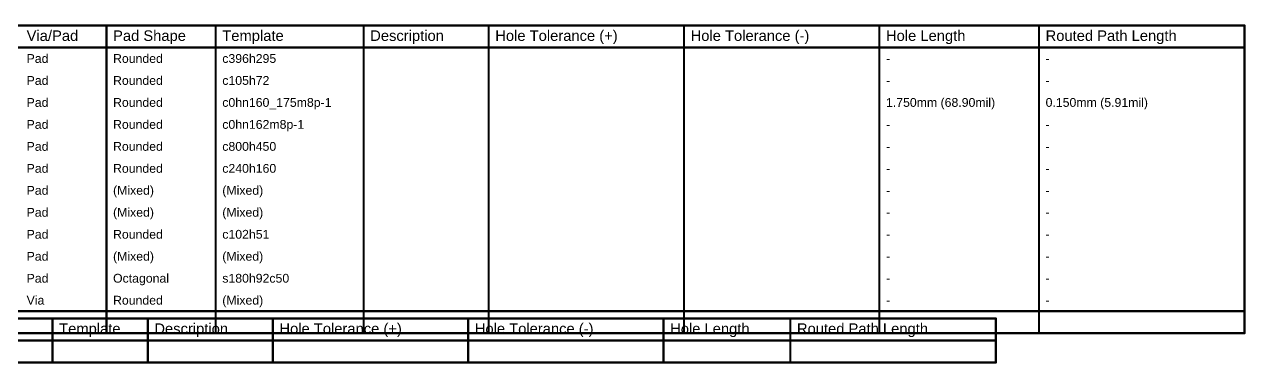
# Model space of a CAD drawing. Header units: inches. Extents: x -0.1 to 17.9, y -0.8 to 4.8.
# Drawn here: x 9.55 to 17.89, y 1.94 to 4.25 of the extents above; entities that cross this region are included whole.
import ezdxf

# ---------------------------------------------------------------- set-up
doc = ezdxf.new("R2010")
doc.units = ezdxf.units.IN
doc.header["$MEASUREMENT"] = 0
doc.layers.add('Drill Drawing', color=1, linetype='Continuous')
doc.styles.add('Arial', font='', dxfattribs={"height": 0.2})
doc.styles.get('Arial').set_extended_font_data('Arial')

msp = doc.modelspace()

# ---------------------------------------------------------------- linework, layer by layer
at = {"layer": 'Drill Drawing'}
for points in [[(4.2715, 4.2449, 0.015, 0.015, 0), (17.8797, 4.2449, 0.015, 0.015, 0)], [(10.1109, 2.1449, 0.015, 0.015, 0), (10.1109, 4.2449, 0.015, 0.015, 0)], [(10.8567, 2.1449, 0.015, 0.015, 0), (10.8567, 4.2449, 0.015, 0.015, 0)], [(11.8664, 2.1449, 0.015, 0.015, 0), (11.8664, 4.2449, 0.015, 0.015, 0)], [(12.7202, 2.1449, 0.015, 0.015, 0), (12.7202, 4.2449, 0.015, 0.015, 0)], [(14.0538, 2.1449, 0.015, 0.015, 0), (14.0538, 4.2449, 0.015, 0.015, 0)], [(15.3874, 2.1449, 0.015, 0.015, 0), (15.3874, 4.2449, 0.015, 0.015, 0)], [(16.4771, 2.1449, 0.015, 0.015, 0), (16.4771, 4.2449, 0.015, 0.015, 0)], [(17.8797, 2.1449, 0.015, 0.015, 0), (17.8797, 4.2449, 0.015, 0.015, 0)], [(4.2715, 4.0949, 0.015, 0.015, 0), (17.8797, 4.0949, 0.015, 0.015, 0)], [(4.2715, 2.2949, 0.015, 0.015, 0), (17.8797, 2.2949, 0.015, 0.015, 0)], [(4.2715, 2.245, 0.015, 0.015, 0), (16.1822, 2.245, 0.015, 0.015, 0)], [(9.7431, 1.945, 0.015, 0.015, 0), (9.7431, 2.245, 0.015, 0.015, 0)], [(10.3929, 1.945, 0.015, 0.015, 0), (10.3929, 2.245, 0.015, 0.015, 0)], [(11.2467, 1.945, 0.015, 0.015, 0), (11.2467, 2.245, 0.015, 0.015, 0)], [(12.5803, 1.945, 0.015, 0.015, 0), (12.5803, 2.245, 0.015, 0.015, 0)], [(13.9139, 1.945, 0.015, 0.015, 0), (13.9139, 2.245, 0.015, 0.015, 0)], [(14.7796, 1.945, 0.015, 0.015, 0), (14.7796, 2.245, 0.015, 0.015, 0)], [(16.1822, 1.945, 0.015, 0.015, 0), (16.1822, 2.245, 0.015, 0.015, 0)], [(4.2715, 2.1449, 0.015, 0.015, 0), (17.8797, 2.1449, 0.015, 0.015, 0)], [(4.2715, 2.095, 0.015, 0.015, 0), (16.1822, 2.095, 0.015, 0.015, 0)], [(4.2715, 2.095, 0.015, 0.015, 0), (16.1822, 2.095, 0.015, 0.015, 0)], [(4.2715, 1.945, 0.015, 0.015, 0), (16.1822, 1.945, 0.015, 0.015, 0)]]:
    msp.add_lwpolyline(points, format="xyseb", dxfattribs=at)
for points in [[(10.1071, 4.2449, 0.0075, 0.0075, 1), (10.1146, 4.2449, 0.0075, 0.0075, 1)], [(10.8529, 4.2449, 0.0075, 0.0075, 1), (10.8604, 4.2449, 0.0075, 0.0075, 1)], [(11.8626, 4.2449, 0.0075, 0.0075, 1), (11.8701, 4.2449, 0.0075, 0.0075, 1)], [(12.7164, 4.2449, 0.0075, 0.0075, 1), (12.7239, 4.2449, 0.0075, 0.0075, 1)], [(14.05, 4.2449, 0.0075, 0.0075, 1), (14.0575, 4.2449, 0.0075, 0.0075, 1)], [(15.3836, 4.2449, 0.0075, 0.0075, 1), (15.3911, 4.2449, 0.0075, 0.0075, 1)], [(16.4733, 4.2449, 0.0075, 0.0075, 1), (16.4808, 4.2449, 0.0075, 0.0075, 1)], [(17.8759, 4.2449, 0.0075, 0.0075, 1), (17.8834, 4.2449, 0.0075, 0.0075, 1)], [(17.8759, 4.2449, 0.0075, 0.0075, 1), (17.8834, 4.2449, 0.0075, 0.0075, 1)], [(17.8759, 4.0949, 0.0075, 0.0075, 1), (17.8834, 4.0949, 0.0075, 0.0075, 1)], [(9.7393, 2.245, 0.0075, 0.0075, 1), (9.7468, 2.245, 0.0075, 0.0075, 1)], [(10.3891, 2.245, 0.0075, 0.0075, 1), (10.3966, 2.245, 0.0075, 0.0075, 1)], [(11.2429, 2.245, 0.0075, 0.0075, 1), (11.2504, 2.245, 0.0075, 0.0075, 1)], [(12.5765, 2.245, 0.0075, 0.0075, 1), (12.584, 2.245, 0.0075, 0.0075, 1)], [(13.9101, 2.245, 0.0075, 0.0075, 1), (13.9176, 2.245, 0.0075, 0.0075, 1)], [(14.7759, 2.245, 0.0075, 0.0075, 1), (14.7834, 2.245, 0.0075, 0.0075, 1)], [(16.1785, 2.245, 0.0075, 0.0075, 1), (16.186, 2.245, 0.0075, 0.0075, 1)], [(16.1785, 2.245, 0.0075, 0.0075, 1), (16.186, 2.245, 0.0075, 0.0075, 1)], [(17.8759, 2.2949, 0.0075, 0.0075, 1), (17.8834, 2.2949, 0.0075, 0.0075, 1)], [(10.1071, 2.1449, 0.0075, 0.0075, 1), (10.1146, 2.1449, 0.0075, 0.0075, 1)], [(10.8529, 2.1449, 0.0075, 0.0075, 1), (10.8604, 2.1449, 0.0075, 0.0075, 1)], [(11.8626, 2.1449, 0.0075, 0.0075, 1), (11.8701, 2.1449, 0.0075, 0.0075, 1)], [(12.7164, 2.1449, 0.0075, 0.0075, 1), (12.7239, 2.1449, 0.0075, 0.0075, 1)], [(14.05, 2.1449, 0.0075, 0.0075, 1), (14.0575, 2.1449, 0.0075, 0.0075, 1)], [(15.3836, 2.1449, 0.0075, 0.0075, 1), (15.3911, 2.1449, 0.0075, 0.0075, 1)], [(16.1785, 2.095, 0.0075, 0.0075, 1), (16.186, 2.095, 0.0075, 0.0075, 1)], [(16.1785, 2.095, 0.0075, 0.0075, 1), (16.186, 2.095, 0.0075, 0.0075, 1)], [(16.4733, 2.1449, 0.0075, 0.0075, 1), (16.4808, 2.1449, 0.0075, 0.0075, 1)], [(17.8759, 2.1449, 0.0075, 0.0075, 1), (17.8834, 2.1449, 0.0075, 0.0075, 1)], [(17.8759, 2.1449, 0.0075, 0.0075, 1), (17.8834, 2.1449, 0.0075, 0.0075, 1)], [(9.7393, 1.945, 0.0075, 0.0075, 1), (9.7468, 1.945, 0.0075, 0.0075, 1)], [(10.3891, 1.945, 0.0075, 0.0075, 1), (10.3966, 1.945, 0.0075, 0.0075, 1)], [(11.2429, 1.945, 0.0075, 0.0075, 1), (11.2504, 1.945, 0.0075, 0.0075, 1)], [(12.5765, 1.945, 0.0075, 0.0075, 1), (12.584, 1.945, 0.0075, 0.0075, 1)], [(13.9101, 1.945, 0.0075, 0.0075, 1), (13.9176, 1.945, 0.0075, 0.0075, 1)], [(14.7759, 1.945, 0.0075, 0.0075, 1), (14.7834, 1.945, 0.0075, 0.0075, 1)], [(16.1785, 1.945, 0.0075, 0.0075, 1), (16.186, 1.945, 0.0075, 0.0075, 1)], [(16.1785, 1.945, 0.0075, 0.0075, 1), (16.186, 1.945, 0.0075, 0.0075, 1)]]:
    msp.add_lwpolyline(points, format="xyseb", close=True, dxfattribs=at)

# ---------------------------------------------------------------- texts
at = {"layer": 'Drill Drawing', "style": 'Arial'}
for s, height, p in [('Via/Pad', 0.072, (9.566, 4.1399)), ('Pad Shape', 0.072, (10.1559, 4.1399)), ('Template', 0.072, (10.9017, 4.1399)), ('Description', 0.072, (11.9114, 4.1399)), ('Hole Tolerance (+)', 0.072, (12.7652, 4.1399)), ('Hole Tolerance (-)', 0.072, (14.0988, 4.1399)), ('Hole Length', 0.072, (15.4324, 4.1399)), ('Routed Path Length', 0.072, (16.5221, 4.1399)), ('Pad', 0.06, (9.566, 3.9899)), ('Rounded', 0.06, (10.1559, 3.9899)), ('c396h295', 0.06, (10.9017, 3.9899)), ('-', 0.06, (15.4324, 3.9899)), ('-', 0.06, (16.5221, 3.9899)), ('Pad', 0.06, (9.566, 3.8399)), ('Rounded', 0.06, (10.1559, 3.8399)), ('c105h72', 0.06, (10.9017, 3.8399)), ('-', 0.06, (15.4324, 3.8399)), ('-', 0.06, (16.5221, 3.8399)), ('Pad', 0.06, (9.566, 3.6899)), ('Rounded', 0.06, (10.1559, 3.6899)), ('c0hn160_175m8p-1', 0.06, (10.9017, 3.6899)), ('1.750mm (68.90mil)', 0.06, (15.4324, 3.6899)), ('0.150mm (5.91mil)', 0.06, (16.5221, 3.6899)), ('Pad', 0.06, (9.566, 3.5399)), ('Rounded', 0.06, (10.1559, 3.5399)), ('c0hn162m8p-1', 0.06, (10.9017, 3.5399)), ('-', 0.06, (15.4324, 3.5399)), ('-', 0.06, (16.5221, 3.5399)), ('Pad', 0.06, (9.566, 3.3899)), ('Rounded', 0.06, (10.1559, 3.3899)), ('c800h450', 0.06, (10.9017, 3.3899)), ('-', 0.06, (15.4324, 3.3899)), ('-', 0.06, (16.5221, 3.3899)), ('Pad', 0.06, (9.566, 3.2399)), ('Rounded', 0.06, (10.1559, 3.2399)), ('c240h160', 0.06, (10.9017, 3.2399)), ('-', 0.06, (15.4324, 3.2399)), ('-', 0.06, (16.5221, 3.2399)), ('Pad', 0.06, (9.566, 3.0899)), ('(Mixed)', 0.06, (10.1559, 3.0899)), ('(Mixed)', 0.06, (10.9017, 3.0899)), ('-', 0.06, (15.4324, 3.0899)), ('-', 0.06, (16.5221, 3.0899)), ('Pad', 0.06, (9.566, 2.9399)), ('(Mixed)', 0.06, (10.1559, 2.9399)), ('(Mixed)', 0.06, (10.9017, 2.9399)), ('-', 0.06, (15.4324, 2.9399)), ('-', 0.06, (16.5221, 2.9399)), ('Pad', 0.06, (9.566, 2.7899)), ('Rounded', 0.06, (10.1559, 2.7899)), ('c102h51', 0.06, (10.9017, 2.7899)), ('-', 0.06, (15.4324, 2.7899)), ('-', 0.06, (16.5221, 2.7899)), ('Pad', 0.06, (9.566, 2.6399)), ('(Mixed)', 0.06, (10.1559, 2.6399)), ('(Mixed)', 0.06, (10.9017, 2.6399)), ('-', 0.06, (15.4324, 2.6399)), ('-', 0.06, (16.5221, 2.6399)), ('Pad', 0.06, (9.566, 2.4899)), ('Octagonal', 0.06, (10.1559, 2.4899)), ('s180h92c50', 0.06, (10.9017, 2.4899)), ('-', 0.06, (15.4324, 2.4899)), ('-', 0.06, (16.5221, 2.4899)), ('Via', 0.06, (9.566, 2.3399)), ('Rounded', 0.06, (10.1559, 2.3399)), ('(Mixed)', 0.06, (10.9017, 2.3399)), ('-', 0.06, (15.4324, 2.3399)), ('-', 0.06, (16.5221, 2.3399)), ('Template', 0.072, (9.7881, 2.14)), ('Description', 0.072, (10.4379, 2.14)), ('Hole Tolerance (+)', 0.072, (11.2917, 2.14)), ('Hole Tolerance (-)', 0.072, (12.6253, 2.14)), ('Hole Length', 0.072, (13.9589, 2.14)), ('Routed Path Length', 0.072, (14.8246, 2.14))]:
    msp.add_text(s, height=height, dxfattribs=at).set_placement(p)

doc.saveas('drawing.dxf')
